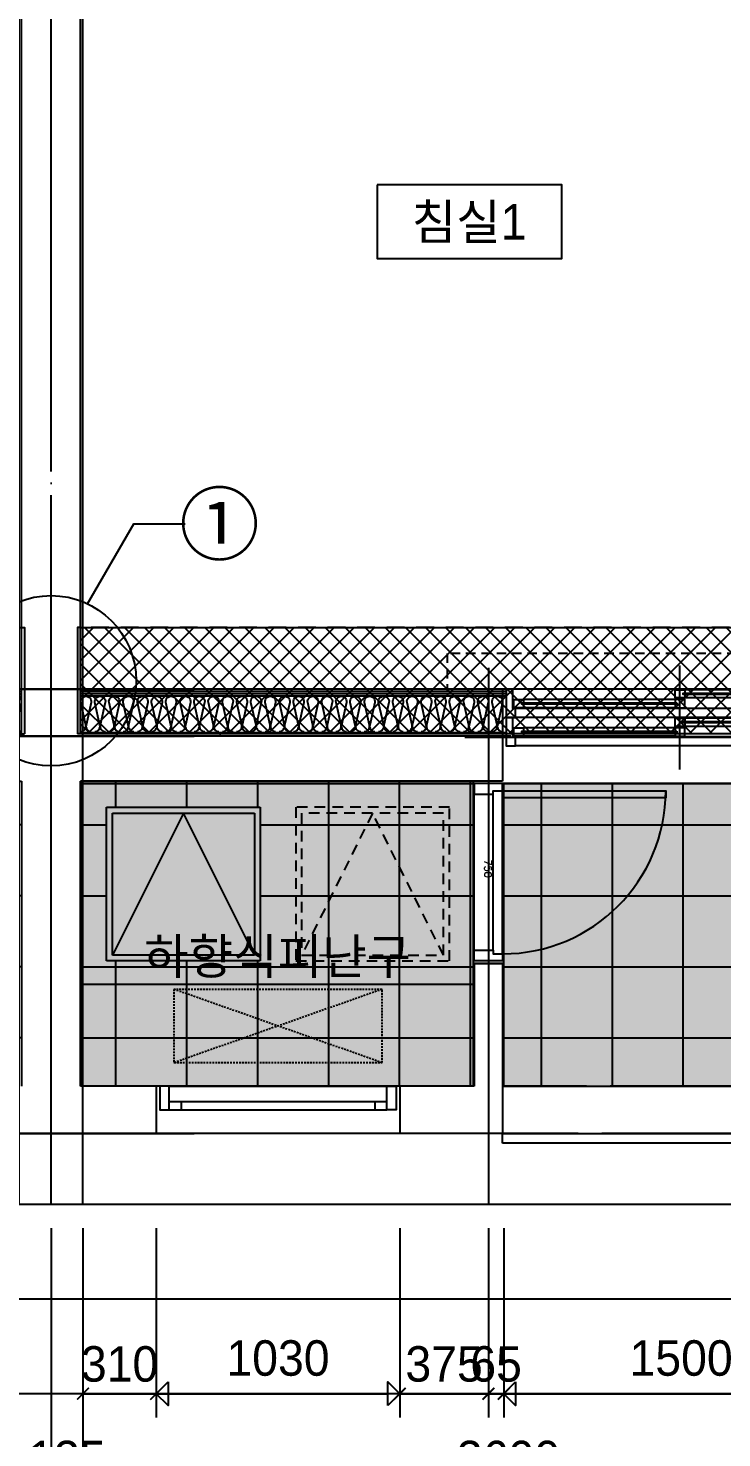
# Model space of a CAD drawing. Header units: millimetres. Extents: x -24416 to 92204, y -190080 to 23760.
# Drawn here: x 5131 to 8065, y -150669 to -144708 of the extents above; entities that cross this region are included whole.
import ezdxf
from ezdxf.enums import TextEntityAlignment as Align
from ezdxf.xclip import XClip

# ---------------------------------------------------------------- set-up
doc = ezdxf.new("R2010")
doc.units = ezdxf.units.MM
doc.header["$LTSCALE"] = 50
doc.header["$XCLIPFRAME"] = 0
for name, pattern in [('AUDIT_D_220706163347-0', [0]), ('CEN', [62, 60, -1, 0, -1]), ('H', [1.3, 0.8, -0.5]), ('HD', [2.5, 1.5, -1]), ('HID', [2.5, 1.5, -1])]:
    doc.linetypes.add(name, pattern=pattern)
doc.layers.get('defpoints').update_dxf_attribs({"color": 139})
for name, color, linetype in [('A-ELE8', 8, 'Continuous'), ('AA-XXXX-DIMS', 7, 'Continuous'), ('AA-단열-바닥-욕실', 30, 'Continuous'), ('ARDM', 7, 'Continuous'), ('CEN_CON', 1, 'CEN'), ('CEN_WALL', 12, 'CEN'), ('CONC', 2, 'Continuous'), ('dan1', 7, 'HID'), ('DIM', 7, 'AUDIT_D_220706163347-0'), ('DOOR', 4, 'Continuous'), ('ELE3_CON', 7, 'Continuous'), ('ELE4', 4, 'Continuous'), ('ETC', 6, 'Continuous'), ('HAT', 9, 'Continuous'), ('INS', 252, 'Continuous'), ('TEXT', 3, 'Continuous'), ('WAL_DRY', 7, 'Continuous'), ('WIN', 4, 'Continuous'), ('X - 단위세대$0$ETC', 6, 'Continuous'), ('바닥타일', 8, 'Continuous'), ('실명', 3, 'AUDIT_D_220706163347-0'), ('실명박스', 7, 'AUDIT_D_220706163347-0'), ('커튼박스', 6, 'Continuous')]:
    doc.layers.add(name, color=color, linetype=linetype)
for name, color, linetype, plot in [('AA-CEN', 1, 'CEN', False), ('Def-PrintX', 147, 'Continuous', False), ('Defpoint', 135, 'Continuous', False), ('MC', 135, 'Continuous', False), ('X - 단위세대$0$0_임시', 134, 'Continuous', False)]:
    doc.layers.add(name, color=color, linetype=linetype, plot=plot)
doc.styles.add('HAUD01', font='Dotum.ttf')
doc.styles.get("Standard").update_dxf_attribs({"font": 'txt', "bigfont": 'whgtxt.shx'})
doc.styles.add('돋움', font='Dotum.ttf')
doc.styles.add('맑은고딕', font='malgun.ttf', dxfattribs={"width": 0.9})
doc.dimstyles.new('DIM-50', dxfattribs={"dimscale": 50, "dimtxt": 3, "dimasz": 1, "dimexe": 2, "dimexo": 2, "dimgap": 1, "dimtad": 1, "dimdec": 0, "dimzin": 0, "dimdsep": 46, "dimtxsty": '맑은고딕', "dimblk1": 'DIMDOT', "dimblk2": 'DIMDOT', "dimsah": 1, "dimcen": 0.09, "dimdle": 2, "dimclrd": 7, "dimclre": 7, "dimclrt": 3, "dimadec": 0, "dimazin": 0, "dimtfac": 1, "dimtdec": 0, "dimtix": 1, "dimtmove": 2, "dimatfit": 3, "dimldrblk": 'DIMDOT', "dimfxl": 1, "dimtolj": 1, "dimtzin": 0, "dimarcsym": 0})
doc.dimstyles.new('MCDIM-50', dxfattribs={"dimscale": 50, "dimtxt": 3, "dimasz": 1, "dimexe": 2, "dimexo": 2, "dimgap": 1, "dimtad": 1, "dimdec": 0, "dimzin": 0, "dimdsep": 46, "dimtxsty": '맑은고딕', "dimblk1": 'ARCHTICK', "dimblk2": 'ARCHTICK', "dimsah": 1, "dimcen": 0.09, "dimdle": 2, "dimclrd": 7, "dimclre": 7, "dimclrt": 3, "dimadec": 0, "dimazin": 0, "dimtfac": 1, "dimtdec": 0, "dimtix": 1, "dimtmove": 2, "dimatfit": 3, "dimldrblk": 'ARCHTICK', "dimfxl": 1, "dimtolj": 1, "dimtzin": 0, "dimarcsym": 0})
doc.dimstyles.new('외부100-win', dxfattribs={"dimscale": 50, "dimtxt": 3, "dimasz": 1, "dimexe": 2, "dimexo": 2.5, "dimgap": 1.5, "dimtad": 1, "dimdec": 0, "dimzin": 0, "dimdsep": 46, "dimtxsty": '맑은고딕', "dimblk": 'DO2-2', "dimblk1": 'DO2-2', "dimblk2": 'DIMDOT', "dimcen": 0.09, "dimdle": 2, "dimclrd": 7, "dimclre": 7, "dimclrt": 3, "dimadec": 0, "dimazin": 0, "dimtfac": 1, "dimtdec": 0, "dimtix": 1, "dimtmove": 2, "dimatfit": 3, "dimldrblk": 'DO2-2', "dimfxl": 1, "dimtolj": 1, "dimtzin": 0, "dimarcsym": 0})
pattern_1 = [(0, (-296297.88, -137577.17), (0, 300), []), (90, (-296297.88, -137577.17), (-300, 2e-14), [])]

# ---------------------------------------------------------------- blocks, each defined once
blk = doc.blocks.new('실외기창_1000')
at = {"layer": 'WIN', "color": 8}
blk.add_line((960, 100), (40, 100), dxfattribs=at)
at = {"layer": 'WIN'}
for p, q in [((960, 36), (40, 36)), ((960, 0), (40, 0)), ((90, 36), (90, 0)), ((910, 36), (910, 0))]:
    blk.add_line(p, q, dxfattribs=at)
for points in [[(40, 100), (0, 100), (0, 0), (40, 0)], [(960, 100), (1000, 100), (1000, 0), (960, 0)]]:
    blk.add_lwpolyline(points, close=True, dxfattribs=at)
blk = doc.blocks.new('A$C24669fbc')
at = {"layer": 'Defpoint'}
blk.add_lwpolyline([(1650, 850), (0, 850), (0, 0), (1650, 0)], close=True, dxfattribs=at)
at = {"layer": 'ETC', "linetype": 'HD', "ltscale": 0.6}
for points in [[(100, 750), (750, 750), (750, 100), (100, 100)], [(125, 725), (725, 725), (725, 125), (125, 125)]]:
    blk.add_lwpolyline(points, close=True, dxfattribs=at)
blk.add_lwpolyline([(125, 125), (425, 725), (725, 125)], dxfattribs=at)
at = {"layer": 'ETC', "linetype": 'HD', "ltscale": 10}
for points in [[(1550, 750), (900, 750), (900, 100), (1550, 100)], [(1525, 725), (925, 725), (925, 125), (1525, 125)]]:
    blk.add_lwpolyline(points, close=True, dxfattribs=at)
blk.add_lwpolyline([(925, 125), (1225, 725), (1525, 125)], dxfattribs=at)
blk = doc.blocks.new('A$C8273e713')
at = {"layer": 'A-ELE8', "linetype": 'HID', "ltscale": 0.1}
for p, q in [((0, 310), (880, 0)), ((0, 0), (880, 310))]:
    blk.add_line(p, q, dxfattribs=at)
blk.add_lwpolyline([(0, 310), (880, 310), (880, 0), (0, 0)], close=True, dxfattribs=at)
blk = doc.blocks.new('SD_750')
at = {"layer": 'DOOR'}
for p, q in [((720, 120), (30, 120)), ((705, 80), (45, 80)), ((705, 0), (45, 0))]:
    blk.add_line(p, q, dxfattribs=at)
for points in [[(30, 120), (30, 810), (60, 810), (60, 120), (30, 120)], [(0, 120), (0, 0), (45, 0), (45, 80), (30, 80), (30, 120), (0, 120)], [(750, 120), (750, 0), (705, 0), (705, 80), (720, 80), (720, 120), (750, 120)]]:
    blk.add_lwpolyline(points, dxfattribs=at)
blk.add_arc((30, 120), 690, 0, 90, dxfattribs=at)
at = {"layer": 'X - 단위세대$0$0_임시'}
for p, q in [((-10, 120), (-10, 0)), ((760, 120), (760, 0))]:
    blk.add_line(p, q, dxfattribs=at)
at = {"layer": 'Def-PrintX'}
blk.add_text('750', height=30, dxfattribs=at).set_placement((360, 58.1), align=Align.MIDDLE)
blk = doc.blocks.new('WIN_이중창_1500')
at = {"layer": 'Defpoint'}
for p, q in [((-15, 240), (-15, 0)), ((1485, 240), (1485, 0))]:
    blk.add_line(p, q, dxfattribs=at)
at = {"layer": 'WIN'}
blk.add_line((735, -100), (735, 340), dxfattribs=at)
at = {"layer": 'WIN', "color": 8}
for p, q in [((1442, 240), (28, 240)), ((715, 196), (73, 196)), ((1397, 237), (755, 237)), ((1397, 202), (755, 202)), ((1430, 158), (40, 158)), ((1430, 120), (40, 120)), ((715, 161), (73, 161)), ((715, 76), (73, 76)), ((1397, 117), (755, 117)), ((1397, 82), (755, 82)), ((1430, 38), (40, 38)), ((1430, 0), (40, 0)), ((715, 41), (73, 41))]:
    blk.add_line(p, q, dxfattribs=at)
at = {"layer": 'WIN'}
for points in [[(40, 158), (28, 158), (28, 240), (0, 240), (0, 120), (40, 120), (40, 158)], [(1430, 158), (1442, 158), (1442, 240), (1470, 240), (1470, 120), (1430, 120), (1430, 158)], [(73, 175.5), (73, 161), (33, 161), (33, 196), (73, 196), (73, 181.5)], [(722, 181.5), (722, 175.5), (66, 175.5), (66, 181.5), (722, 181.5)], [(755, 216.5), (755, 202), (715, 202), (715, 237), (755, 237), (755, 222.5)], [(715, 175.5), (715, 161), (755, 161), (755, 196), (715, 196), (715, 181.5)], [(1404, 222.5), (1404, 216.5), (748, 216.5), (748, 222.5), (1404, 222.5)], [(1397, 216.5), (1397, 202), (1437, 202), (1437, 237), (1397, 237), (1397, 222.5)], [(40, 38), (28, 38), (28, 120), (0, 120), (0, 0), (40, 0), (40, 38)], [(1430, 38), (1442, 38), (1442, 120), (1470, 120), (1470, 0), (1430, 0), (1430, 38)], [(73, 55.5), (73, 41), (33, 41), (33, 76), (73, 76), (73, 61.5)], [(722, 61.5), (722, 55.5), (66, 55.5), (66, 61.5), (722, 61.5)], [(755, 96.5), (755, 82), (715, 82), (715, 117), (755, 117), (755, 102.5)], [(715, 55.5), (715, 41), (755, 41), (755, 76), (715, 76), (715, 61.5)], [(1404, 102.5), (1404, 96.5), (748, 96.5), (748, 102.5), (1404, 102.5)], [(1397, 96.5), (1397, 82), (1437, 82), (1437, 117), (1397, 117), (1397, 102.5)]]:
    blk.add_lwpolyline(points, dxfattribs=at)
blk = doc.blocks.new('insul1')
blk.add_lwpolyline([(0, 0, 0.480617), (0.146, 0.183), (0.004, 0.817, -1.249969), (0.296, 0.817), (0.154, 0.183, 0.480617), (0.3, 0, 0.480617)], format="xyb")
blk = doc.blocks.new('U-131A(기본)', base_point=(-95320.8, -158830.5))
at = {"layer": '바닥타일'}
h = blk.add_hatch(dxfattribs=at)
h.set_pattern_fill('_USER', color=256, scale=300, double=1, pattern_type=0)
h.set_pattern_definition(pattern_1)
h.paths.add_polyline_path([(-94460.8, -157475.5), (-94760.8, -157475.5), (-94460.8, -158075.5)], flags=0)
h.paths.add_polyline_path([(-94460.8, -157475.5), (-94760.8, -157475.5), (-94460.8, -158075.5)], flags=0)
h.paths.add_polyline_path([(-95060.8, -158075.5), (-94460.8, -158075.5), (-94760.8, -157475.5)], flags=0)
h.paths.add_polyline_path([(-95085.8, -158100.5), (-94435.8, -158100.5), (-94435.8, -157450.5), (-95085.8, -157450.5)], flags=16)
h.paths.add_polyline_path([(-95060.8, -158075.5), (-94460.8, -158075.5), (-94760.8, -157475.5)], flags=0)
h.paths.add_polyline_path([(-95195.8, -157340.5), (-95195.8, -158630.5), (-93535.8, -158630.5), (-93535.8, -157340.5)])
h = blk.add_hatch(dxfattribs=at)
h.set_pattern_fill('_USER', color=256, scale=300, double=1, pattern_type=0)
h.set_pattern_definition(pattern_1)
h.paths.add_polyline_path([(-91765.8, -157725.5), (-91765.8, -157350.5), (-93410.8, -157350.5), (-93410.8, -158630.5), (-83755.8, -158630.5), (-83755.8, -157525.5), (-91465.8, -157525.5), (-91465.8, -157725.5)])
at = {"layer": 'CEN_CON'}
for p, q in [((-95320.8, -159130.5), (-95320.8, -148195.5)), ((-93375.8, -157150.5), (-95925.8, -157150.5)), ((-80690.8, -158830.5), (-95925.8, -158830.5))]:
    blk.add_line(p, q, dxfattribs=at)
at = {"layer": 'CEN_WALL'}
for p, q in [((-93470.8, -156860.5), (-93470.8, -159130.5)), ((-91265.8, -157155.5), (-93570.8, -157155.5))]:
    blk.add_line(p, q, dxfattribs=at)
at = {"layer": 'CONC'}
for p, q in [((-95195.8, -156690.5), (-95195.8, -151150.5)), ((-93410.8, -157140.5), (-95208.8, -157140.5)), ((-93410.8, -157140.5), (-93410.8, -157340.5)), ((-93410.8, -157340.5), (-95195.8, -157340.5)), ((-95195.8, -157340.5), (-95195.8, -158630.5)), ((-93530.8, -158110.5), (-93530.8, -158630.5)), ((-93530.8, -158110.5), (-93410.8, -158110.5)), ((-93410.8, -158110.5), (-93410.8, -158830.5)), ((-94875.8, -158630.5), (-95185.8, -158630.5)), ((-94875.8, -158630.5), (-94875.8, -158830.5)), ((-93530.8, -158630.5), (-93845.8, -158630.5)), ((-93845.8, -158630.5), (-93845.8, -158830.5)), ((-94875.8, -158830.5), (-95320.8, -158830.5)), ((-93410.8, -158830.5), (-93845.8, -158830.5))]:
    blk.add_line(p, q, dxfattribs=at)
blk.add_lwpolyline([(-95195.8, -156690.5), (-95208.8, -156690.5), (-95208.8, -157140.5)], dxfattribs=at)
at = {"layer": 'dan1'}
blk.add_line((-91575.8, -156690.5), (-95195.8, -156690.5), dxfattribs=at)
at = {"layer": 'ELE3_CON'}
for p, q in [((-93845.8, -158630.5), (-94875.8, -158630.5)), ((-93410.8, -158630.5), (-91910.8, -158630.5)), ((-93845.8, -158830.5), (-94875.8, -158830.5))]:
    blk.add_line(p, q, dxfattribs=at)
at = {"layer": 'ELE4'}
blk.add_line((-91930.8, -157350.5), (-93410.8, -157350.5), dxfattribs=at)
at = {"layer": 'INS'}
for p, q in [((-95195.8, -157140.5), (-95195.8, -156690.5)), ((-93395.8, -156980.5), (-95195.8, -156980.5)), ((-93395.8, -157135.5), (-95195.8, -157135.5))]:
    blk.add_line(p, q, dxfattribs=at)
at = {"layer": 'MC'}
for p, q in [((-95185.8, -159130.5), (-95185.8, -148195.5)), ((-91265.8, -156950.5), (-95925.8, -156950.5))]:
    blk.add_line(p, q, dxfattribs=at)
at = {"layer": 'WAL_DRY'}
for p, q in [((-93395.8, -156960.5), (-95195.8, -156960.5)), ((-93395.8, -156970.5), (-95195.8, -156970.5))]:
    blk.add_line(p, q, dxfattribs=at)
at = {"layer": 'X - 단위세대$0$ETC'}
blk.add_lwpolyline([(-93410.8, -158870.5), (-93410.8, -158830.5), (-91910.8, -158830.5), (-91910.8, -158870.5), (-93410.8, -158870.5)], dxfattribs=at)
at = {"layer": '커튼박스', "linetype": 'H'}
for p, q in [((-91575.8, -156800.5), (-93645.8, -156800.5)), ((-93645.8, -156800.5), (-93645.8, -156960.5))]:
    blk.add_line(p, q, dxfattribs=at)
at = {"xscale": -1}
blk.add_blockref('실외기창_1000', (-93860.8, -158730.5), dxfattribs=at)
at = {"layer": 'A-ELE8', "linetype": 'HID', "ltscale": 0.1, "xscale": -1}
blk.add_blockref('A$C8273e713', (-93920.8, -158530.5), dxfattribs=at)
at = {"layer": 'DOOR', "rotation": 270}
blk.add_blockref('SD_750', (-93530.8, -157350.5), dxfattribs=at)
at = {"layer": 'ETC', "linetype": 'HD', "ltscale": 10, "xscale": -1}
blk.add_blockref('A$C24669fbc', (-93535.8, -158200.5), dxfattribs=at)
at = {"layer": 'INS', "xscale": 150, "yscale": 150, "zscale": 150, "row_count": 1, "column_count": 30, "row_spacing": 0, "column_spacing": 60}
blk.add_blockref('insul1', (-95195.8, -157130.5), dxfattribs=at)
at = {"layer": 'WIN'}
blk.add_blockref('WIN_이중창_1500', (-93395.8, -157190.5), dxfattribs=at)
blk = doc.blocks.new('A$C415C5DAF')
at = {"layer": '실명박스'}
blk.add_lwpolyline([(-5878.7, -163747.1), (-5878.7, -164059.6), (-5097.1, -164059.6), (-5097.1, -163747.1)], close=True, dxfattribs=at)
at = {"layer": '실명', "style": 'HAUD01'}
for s, p in [('침실1', (-5489.3, -163901.1)), ('하향식피난구', (-6299.4, -167008.1))]:
    blk.add_text(s, height=150, dxfattribs=at).set_placement(p, align=Align.MIDDLE)
blk = doc.blocks.new('A$C1CAF0AFA')
at = {"layer": 'ETC'}
h = blk.add_hatch(dxfattribs=at)
h.set_pattern_fill('CROSS', color=256, scale=10, angle=45)
h.set_pattern_definition([(45, (110765.9, 5940), (7e-15, 89.802561), [31.75, -95.25]), (135, (110788.35, 5940), (-89.802561, 7e-15), [31.75, -95.25])])
h.paths.add_polyline_path([(19983, -172942.4), (30543, -172942.4), (30543, -171837.4), (19983, -171837.4)])
h.paths.add_polyline_path([(7143, -172942.4), (7143, -171662.4), (8783, -171662.4), (8783, -171837.4), (16793, -171837.4), (16793, -172942.4)])
h.paths.add_polyline_path([(7013, -172942.4), (5353, -172942.4), (5353, -171652.4), (7013, -171652.4)])
h.paths.add_polyline_path([(5363, -163597.4), (7403, -163597.4), (7403, -163007.4), (9343, -163007.4), (9343, -163892.4), (9813, -163892.4), (9813, -163007.4), (13513, -163007.4), (13513, -164362.4), (9583, -164362.4), (9583, -164812.4), (5353, -164812.4), (5353, -163597.4)])
h.paths.add_polyline_path([(26198, -163007.4), (29903, -163007.4), (29903, -163892.4), (30543, -163892.4), (30543, -164362.4), (26203, -164362.4), (26203, -163007.4)])
at = {"layer": 'HAT'}
h = blk.add_hatch(dxfattribs=at)
h.set_pattern_fill('_USER', color=5, scale=60, angle=45, double=1, pattern_type=0)
h.set_pattern_definition([(45, (0, 5940), (-42.426407, 42.426407), []), (135, (0, 5940), (-42.426407, -42.426407), [])])
h.paths.add_polyline_path([(19983, -169307.4), (16793, -169307.4), (16793, -171627.4), (8993, -171627.4), (8993, -171452.4), (5353, -171452.4), (5353, -171002.4), (8973, -171002.4), (8973, -171292.4), (9173, -171292.4), (9173, -171002.4), (9623, -171002.4), (9623, -171177.4), (13693, -171177.4), (13693, -171467.4), (13893, -171467.4), (13893, -171177.4), (16343, -171177.4), (16343, -168857.4), (20433, -168857.4), (20433, -171177.4), (25823, -171177.4), (25823, -171467.4), (26023, -171467.4), (26023, -171177.4), (30093, -171177.4), (30093, -165022.4), (26633, -165022.4), (26633, -166567.4), (26323, -166567.4), (26323, -166244.9), (26123, -166244.9), (26123, -166567.4), (19983, -166567.4), (19983, -166117.4), (26183, -166117.4), (26183, -164572.4), (30543, -164572.4), (30543, -171627.4), (19983, -171627.4)])
h.paths.add_polyline_path([(5353, -165462.4), (5353, -165012.4), (9793, -165012.4), (9793, -164572.4), (13533, -164572.4), (13533, -166117.4), (16263, -166117.4), (16263, -165967.4), (17653, -165967.4), (17663, -165967.4), (17663, -166117.4), (19733, -166117.4), (19733, -166567.4), (13593, -166567.4), (13593, -166244.9), (13393, -166244.9), (13393, -166567.4), (13083, -166567.4), (13083, -165022.4), (10243, -165022.4), (10243, -165462.4), (9173, -165462.4), (9173, -165172.4), (8973, -165172.4), (8973, -165462.4)])
at = {"layer": 'AA-CEN', "color": 4}
blk.add_lwpolyline([(19983, -169307.4), (16793, -169307.4), (16793, -171627.4), (8993, -171627.4), (8993, -171452.4), (5353, -171452.4), (5353, -171002.4), (8973, -171002.4), (8973, -171292.4), (9173, -171292.4), (9173, -171002.4), (9623, -171002.4), (9623, -171177.4), (13693, -171177.4), (13693, -171467.4), (13893, -171467.4), (13893, -171177.4), (16343, -171177.4), (16343, -168857.4), (20433, -168857.4)], dxfattribs=at)
at = {"layer": 'AA-CEN'}
for points in [[(7013, -172942.4), (5353, -172942.4), (5353, -171652.4), (7013, -171652.4)], [(7143, -172942.4), (7143, -171662.4), (8783, -171662.4), (8783, -171837.4), (16793, -171837.4), (16793, -172942.4), (7143, -172942.4)]]:
    blk.add_lwpolyline(points, close=True, dxfattribs=at)
blk = doc.blocks.new('_ArchTick')
at = {"color": 0, "linetype": 'ByBlock', "const_width": 0.15}
blk.add_lwpolyline([(-0.5, -0.5), (0.5, 0.5)], dxfattribs=at)
blk = doc.blocks.new('*D233')
at = {"layer": 'defpoints', "color": 0, "linetype": 'ByBlock', "transparency": 16777216}
for p in [(8449.7, -173442.4), (8759.7, -173442.4), (8759.7, -174242.4)]:
    blk.add_point(p, dxfattribs=at)
at = {"layer": 'DIM', "color": 7, "linetype": 'ByBlock', "lineweight": -2, "transparency": 16777216}
for p, q in [((8449.7, -173542.4), (8449.7, -174342.4)), ((8759.7, -173542.4), (8759.7, -174342.4)), ((8449.7, -174242.4), (8399.7, -174242.4)), ((8449.7, -174242.4), (8759.7, -174242.4)), ((8759.7, -174242.4), (8809.7, -174242.4))]:
    blk.add_line(p, q, dxfattribs=at)
at = {"layer": 'DIM', "color": 7, "linetype": 'ByBlock', "lineweight": -2, "transparency": 16777216, "xscale": 50, "yscale": 50, "zscale": 50}
blk.add_blockref('_ArchTick', (8449.7, -174242.4), dxfattribs=at)
at = {"layer": 'DIM', "color": 7, "linetype": 'ByBlock', "lineweight": -2, "transparency": 16777216, "xscale": 50, "yscale": 50, "zscale": 50, "rotation": 180}
blk.add_blockref('_ArchTick', (8759.7, -174242.4), dxfattribs=at)
at = {"layer": 'DIM', "color": 3, "linetype": 'ByBlock', "transparency": 16777216, "insert": (8604.7, -174117.3), "char_height": 150, "attachment_point": 5, "style": 'HAUD01'}
blk.add_mtext('\\A1;310', dxfattribs=at)
blk = doc.blocks.new('DO2-2')
at = {"layer": 'ARDM'}
blk.add_line((0, 0), (-2, 0), dxfattribs=at)
blk.add_lwpolyline([(-1, -1), (-1, 1), (0, 0)], close=True, dxfattribs=at)
blk = doc.blocks.new('*D234')
at = {"layer": 'defpoints', "color": 0, "linetype": 'ByBlock', "transparency": 16777216}
for p in [(8759.7, -173442.4), (9789.7, -173442.4), (9789.7, -174242.4)]:
    blk.add_point(p, dxfattribs=at)
at = {"layer": 'DIM', "color": 7, "linetype": 'ByBlock', "lineweight": -2, "transparency": 16777216}
for p, q in [((8759.7, -173567.4), (8759.7, -174342.4)), ((9789.7, -173567.4), (9789.7, -174342.4)), ((8809.7, -174242.4), (9739.7, -174242.4))]:
    blk.add_line(p, q, dxfattribs=at)
at = {"layer": 'DIM', "color": 7, "linetype": 'ByBlock', "lineweight": -2, "transparency": 16777216, "xscale": 50, "yscale": 50, "zscale": 50, "rotation": 180}
blk.add_blockref('DO2-2', (8759.7, -174242.4), dxfattribs=at)
at = {"layer": 'DIM', "color": 7, "linetype": 'ByBlock', "lineweight": -2, "transparency": 16777216, "xscale": 50, "yscale": 50, "zscale": 50}
blk.add_blockref('DO2-2', (9789.7, -174242.4), dxfattribs=at)
at = {"layer": 'DIM', "color": 3, "linetype": 'ByBlock', "transparency": 16777216, "insert": (9274.7, -174092.3), "char_height": 150, "attachment_point": 5, "style": 'HAUD01'}
blk.add_mtext('\\A1;1030', dxfattribs=at)
blk = doc.blocks.new('DIMDOT')
at = {"layer": 'AA-XXXX-DIMS'}
for p, q in [((0, -1.5), (0, 1.5)), ((-1.5, 0), (1.5, 0))]:
    blk.add_line(p, q, dxfattribs=at)
for radius in [0.5, 0.25]:
    blk.add_circle((0, 0), radius, dxfattribs=at)
blk = doc.blocks.new('*D235')
at = {"layer": 'defpoints', "color": 0, "linetype": 'ByBlock', "transparency": 16777216}
for p in [(9789.7, -173442.4), (10164.7, -173442.4), (10164.7, -174242.4)]:
    blk.add_point(p, dxfattribs=at)
at = {"layer": 'DIM', "color": 7, "linetype": 'ByBlock', "lineweight": -2, "transparency": 16777216}
for p, q in [((9789.7, -173542.4), (9789.7, -174342.4)), ((10164.7, -173542.4), (10164.7, -174342.4)), ((9789.7, -174242.4), (9739.7, -174242.4)), ((9789.7, -174242.4), (10164.7, -174242.4)), ((10164.7, -174242.4), (10214.7, -174242.4))]:
    blk.add_line(p, q, dxfattribs=at)
at = {"layer": 'DIM', "color": 7, "linetype": 'ByBlock', "lineweight": -2, "transparency": 16777216, "xscale": 50, "yscale": 50, "zscale": 50}
blk.add_blockref('_ArchTick', (9789.7, -174242.4), dxfattribs=at)
at = {"layer": 'DIM', "color": 7, "linetype": 'ByBlock', "lineweight": -2, "transparency": 16777216, "xscale": 50, "yscale": 50, "zscale": 50, "rotation": 180}
blk.add_blockref('_ArchTick', (10164.7, -174242.4), dxfattribs=at)
at = {"layer": 'DIM', "color": 3, "linetype": 'ByBlock', "transparency": 16777216, "insert": (9977.2, -174117.3), "char_height": 150, "attachment_point": 5, "style": 'HAUD01'}
blk.add_mtext('\\A1;375', dxfattribs=at)
blk = doc.blocks.new('*D236')
at = {"layer": 'defpoints', "color": 0, "linetype": 'ByBlock', "transparency": 16777216}
for p in [(10164.7, -173442.4), (10229.7, -173442.4), (10229.7, -174242.4)]:
    blk.add_point(p, dxfattribs=at)
at = {"layer": 'DIM', "color": 7, "linetype": 'ByBlock', "lineweight": -2, "transparency": 16777216}
for p, q in [((10164.7, -173542.4), (10164.7, -174342.4)), ((10229.7, -173542.4), (10229.7, -174342.4)), ((10164.7, -174242.4), (10114.7, -174242.4)), ((10164.7, -174242.4), (10229.7, -174242.4)), ((10229.7, -174242.4), (10279.7, -174242.4))]:
    blk.add_line(p, q, dxfattribs=at)
at = {"layer": 'DIM', "color": 7, "linetype": 'ByBlock', "lineweight": -2, "transparency": 16777216, "xscale": 50, "yscale": 50, "zscale": 50}
blk.add_blockref('_ArchTick', (10164.7, -174242.4), dxfattribs=at)
at = {"layer": 'DIM', "color": 7, "linetype": 'ByBlock', "lineweight": -2, "transparency": 16777216, "xscale": 50, "yscale": 50, "zscale": 50, "rotation": 180}
blk.add_blockref('_ArchTick', (10229.7, -174242.4), dxfattribs=at)
at = {"layer": 'DIM', "color": 3, "linetype": 'ByBlock', "transparency": 16777216, "insert": (10197.2, -174117.3), "char_height": 150, "attachment_point": 5, "style": 'HAUD01'}
blk.add_mtext('\\A1;65', dxfattribs=at)
blk = doc.blocks.new('*D237')
at = {"layer": 'defpoints', "color": 0, "linetype": 'ByBlock', "transparency": 16777216}
for p in [(10229.7, -173442.4), (11729.7, -173442.4), (11729.7, -174242.4)]:
    blk.add_point(p, dxfattribs=at)
at = {"layer": 'DIM', "color": 7, "linetype": 'ByBlock', "lineweight": -2, "transparency": 16777216}
for p, q in [((10229.7, -173567.4), (10229.7, -174342.4)), ((11729.7, -173567.4), (11729.7, -174342.4)), ((10279.7, -174242.4), (11679.7, -174242.4))]:
    blk.add_line(p, q, dxfattribs=at)
at = {"layer": 'DIM', "color": 7, "linetype": 'ByBlock', "lineweight": -2, "transparency": 16777216, "xscale": 50, "yscale": 50, "zscale": 50, "rotation": 180}
blk.add_blockref('DO2-2', (10229.7, -174242.4), dxfattribs=at)
at = {"layer": 'DIM', "color": 7, "linetype": 'ByBlock', "lineweight": -2, "transparency": 16777216, "xscale": 50, "yscale": 50, "zscale": 50}
blk.add_blockref('DO2-2', (11729.7, -174242.4), dxfattribs=at)
at = {"layer": 'DIM', "color": 3, "linetype": 'ByBlock', "transparency": 16777216, "insert": (10979.7, -174092.3), "char_height": 150, "attachment_point": 5, "style": 'HAUD01'}
blk.add_mtext('\\A1;1500', dxfattribs=at)
blk = doc.blocks.new('*D421')
at = {"layer": 'defpoints', "color": 0, "transparency": 16777216}
for p in [(8314.7, -173442.4), (12159.7, -173442.4), (12159.7, -175042.4)]:
    blk.add_point(p, dxfattribs=at)
at = {"layer": 'DIM', "color": 7, "lineweight": -2, "transparency": 16777216}
for p, q in [((8314.7, -173542.4), (8314.7, -175142.4)), ((12159.7, -173542.4), (12159.7, -175142.4)), ((8364.7, -175042.4), (12109.7, -175042.4))]:
    blk.add_line(p, q, dxfattribs=at)
at = {"layer": 'DIM', "color": 7, "lineweight": -2, "transparency": 16777216, "xscale": 50, "yscale": 50, "zscale": 50, "rotation": 180}
blk.add_blockref('DIMDOT', (8314.7, -175042.4), dxfattribs=at)
at = {"layer": 'DIM', "color": 7, "lineweight": -2, "transparency": 16777216, "xscale": 50, "yscale": 50, "zscale": 50}
blk.add_blockref('DIMDOT', (12159.7, -175042.4), dxfattribs=at)
at = {"layer": 'DIM', "color": 3, "transparency": 16777216, "insert": (10237.2, -174917.3), "char_height": 150, "attachment_point": 5, "style": 'HAUD01'}
blk.add_mtext('\\A1;3845', dxfattribs=at)
blk = doc.blocks.new('*D429')
at = {"layer": 'defpoints', "color": 0, "transparency": 16777216}
for p in [(8314.7, -173442.4), (33574.7, -173442.4), (33574.7, -175442.4)]:
    blk.add_point(p, dxfattribs=at)
at = {"layer": 'DIM', "color": 7, "lineweight": -2, "transparency": 16777216}
for p, q in [((8314.7, -173542.4), (8314.7, -175542.4)), ((33574.7, -173542.4), (33574.7, -175542.4)), ((8364.7, -175442.4), (33524.7, -175442.4))]:
    blk.add_line(p, q, dxfattribs=at)
at = {"layer": 'DIM', "color": 7, "lineweight": -2, "transparency": 16777216, "xscale": 50, "yscale": 50, "zscale": 50, "rotation": 180}
blk.add_blockref('DIMDOT', (8314.7, -175442.4), dxfattribs=at)
at = {"layer": 'DIM', "color": 7, "lineweight": -2, "transparency": 16777216, "xscale": 50, "yscale": 50, "zscale": 50}
blk.add_blockref('DIMDOT', (33574.7, -175442.4), dxfattribs=at)
at = {"layer": 'DIM', "color": 3, "transparency": 16777216, "insert": (20944.7, -175317.3), "char_height": 150, "attachment_point": 5, "style": 'HAUD01'}
blk.add_mtext('\\A1;25260', dxfattribs=at)
blk = doc.blocks.new('*D430')
at = {"layer": 'defpoints', "color": 0, "linetype": 'ByBlock', "transparency": 16777216}
for p in [(8314.7, -173442.4), (8449.7, -173442.4), (8449.7, -174642.4)]:
    blk.add_point(p, dxfattribs=at)
at = {"layer": 'DIM', "color": 7, "linetype": 'ByBlock', "lineweight": -2, "transparency": 16777216}
for p, q in [((8314.7, -173542.4), (8314.7, -174742.4)), ((8449.7, -173542.4), (8449.7, -174742.4)), ((8314.7, -174642.4), (8264.7, -174642.4)), ((8314.7, -174642.4), (8449.7, -174642.4)), ((8449.7, -174642.4), (8499.7, -174642.4))]:
    blk.add_line(p, q, dxfattribs=at)
at = {"layer": 'DIM', "color": 7, "linetype": 'ByBlock', "lineweight": -2, "transparency": 16777216, "xscale": 50, "yscale": 50, "zscale": 50}
blk.add_blockref('_ArchTick', (8314.7, -174642.4), dxfattribs=at)
at = {"layer": 'DIM', "color": 7, "linetype": 'ByBlock', "lineweight": -2, "transparency": 16777216, "xscale": 50, "yscale": 50, "zscale": 50, "rotation": 180}
blk.add_blockref('_ArchTick', (8449.7, -174642.4), dxfattribs=at)
at = {"layer": 'DIM', "color": 3, "linetype": 'ByBlock', "transparency": 16777216, "insert": (8382.2, -174517.3), "char_height": 150, "attachment_point": 5, "style": 'HAUD01'}
blk.add_mtext('\\A1;135', dxfattribs=at)
blk = doc.blocks.new('*D431')
at = {"layer": 'defpoints', "color": 0, "linetype": 'ByBlock', "transparency": 16777216}
for p in [(8449.7, -173442.4), (12049.7, -173442.4), (12049.7, -174642.4)]:
    blk.add_point(p, dxfattribs=at)
at = {"layer": 'DIM', "color": 7, "linetype": 'ByBlock', "lineweight": -2, "transparency": 16777216}
for p, q in [((8449.7, -173542.4), (8449.7, -174742.4)), ((12049.7, -173542.4), (12049.7, -174742.4)), ((8349.7, -174642.4), (12149.7, -174642.4))]:
    blk.add_line(p, q, dxfattribs=at)
at = {"layer": 'DIM', "color": 7, "linetype": 'ByBlock', "lineweight": -2, "transparency": 16777216, "xscale": 50, "yscale": 50, "zscale": 50, "rotation": 180}
blk.add_blockref('_ArchTick', (8449.7, -174642.4), dxfattribs=at)
at = {"layer": 'DIM', "color": 7, "linetype": 'ByBlock', "lineweight": -2, "transparency": 16777216, "xscale": 50, "yscale": 50, "zscale": 50}
blk.add_blockref('_ArchTick', (12049.7, -174642.4), dxfattribs=at)
at = {"layer": 'DIM', "color": 3, "linetype": 'ByBlock', "transparency": 16777216, "insert": (10249.7, -174517.3), "char_height": 150, "attachment_point": 5, "style": 'HAUD01'}
blk.add_mtext('\\A1;3600', dxfattribs=at)
blk = doc.blocks.new('A$C45F312F6')
at = {"layer": 'ARDM', "color": 3}
blk.add_lwpolyline([(5382.8, -170902.5), (5577.8, -170564.1), (5795.3, -170564.1)], dxfattribs=at)
blk.add_circle((5228, -171227.4), 360, dxfattribs=at)
at = {"layer": 'TEXT', "style": '돋움'}
blk.add_text('①', height=250, dxfattribs=at).set_placement((5940.4, -170690.9), align=Align.CENTER)
blk = doc.blocks.new('DIM-1108')
at = {"layer": 'DIM', "linetype": 'ByBlock'}
for base, p1, p2, dimstyle, picture, middle in [((8449.7, -174642.4), (8314.7, -173442.4), (8449.7, -173442.4), 'MCDIM-50', '*D430', (8382.2, -174517.3)), ((12049.7, -174642.4), (8449.7, -173442.4), (12049.7, -173442.4), 'MCDIM-50', '*D431', (10249.7, -174517.3)), ((8759.7, -174242.4), (8449.7, -173442.4), (8759.7, -173442.4), 'MCDIM-50', '*D233', (8604.7, -174117.3)), ((9789.7, -174242.4), (8759.7, -173442.4), (9789.7, -173442.4), '외부100-win', '*D234', (9274.7, -174092.3)), ((10164.7, -174242.4), (9789.7, -173442.4), (10164.7, -173442.4), 'MCDIM-50', '*D235', (9977.2, -174117.3)), ((10229.7, -174242.4), (10164.7, -173442.4), (10229.7, -173442.4), 'MCDIM-50', '*D236', (10197.2, -174117.3)), ((11729.7, -174242.4), (10229.7, -173442.4), (11729.7, -173442.4), '외부100-win', '*D237', (10979.7, -174092.3))]:
    dim = blk.add_linear_dim(base=base, p1=p1, p2=p2, angle=180, dimstyle=dimstyle, override={"dimtxsty": 'HAUD01'}, dxfattribs=at)
    dim.commit()
    dim.dimension.update_dxf_attribs({"geometry": picture, "text_midpoint": middle})
at = {"layer": 'DIM'}
for base, p2, picture, middle in [((12159.7, -175042.4), (12159.7, -173442.4), '*D421', (10237.2, -174917.3)), ((33574.7, -175442.4), (33574.7, -173442.4), '*D429', (20944.7, -175317.3))]:
    dim = blk.add_linear_dim(base=base, p1=(8314.7, -173442.4), p2=p2, angle=180, dimstyle='DIM-50', override={"dimscale": 50, "dimtxsty": 'HAUD01'}, dxfattribs=at)
    dim.commit()
    dim.dimension.update_dxf_attribs({"geometry": picture, "text_midpoint": middle})

msp = doc.modelspace()

# ---------------------------------------------------------------- linework, layer by layer
at = {"layer": 'defpoints'}
for points in [[(2776.9, -135157.4), (35893, -135157.4), (35893, -150482.4), (2776.9, -150482.4)], [(3176.9, -135557.4), (35493, -135557.4), (35493, -150082.4), (3176.9, -150082.4)], [(3576.9, -135957.4), (35093, -135957.4), (35093, -149682.4), (3576.9, -149682.4)]]:
    msp.add_lwpolyline(points, close=True, dxfattribs=at)

# ---------------------------------------------------------------- block references
for name, p in [('DIM-1108', (-3086.8, 23760)), ('A$C45F312F6', (0, 23760)), ('U-131A(기본)', (5228, -149382.4))]:
    msp.add_blockref(name, p)
ref = msp.add_blockref('U-131A(기본)', (5228, -149382.4), dxfattribs=dict(xscale=-1))
XClip(ref).set_block_clipping_path([(-125185.7621048288, -159130.4644776349), (-93669.6970513853, -145405.4644776349)])
at = {"layer": 'AA-단열-바닥-욕실'}
msp.add_blockref('A$C1CAF0AFA', (0, 23760), dxfattribs=at)
at = {"layer": '실명박스'}
msp.add_blockref('A$C415C5DAF', (12485.4, 18377.1), dxfattribs=at)

doc.saveas('drawing.dxf')
